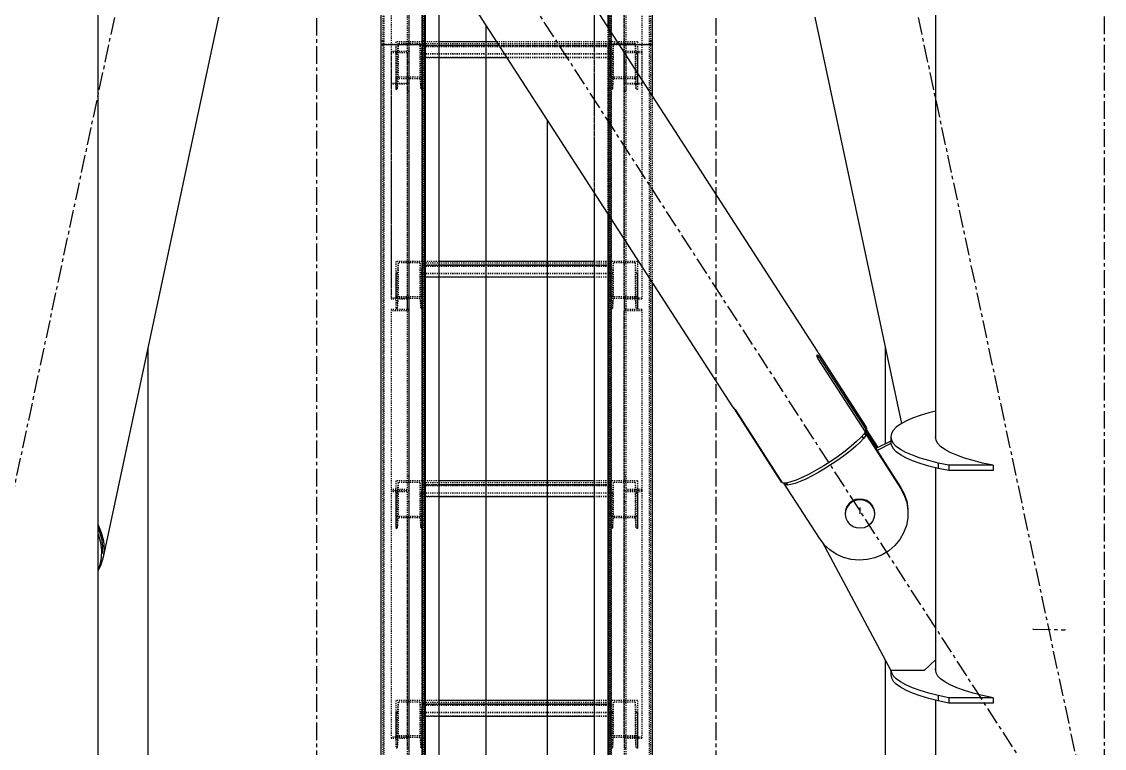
# Model space of a CAD drawing. Header units: millimetres. Extents: x 5143 to 30813, y 232 to 21408.
# Drawn here: x 11881.9 to 12370, y 2683.6 to 3011.1 of the extents above; entities that cross this region are included whole.
import ezdxf

# ---------------------------------------------------------------- set-up
doc = ezdxf.new("R2010")
doc.units = ezdxf.units.MM
doc.header["$LTSCALE"] = 0.25
for name, pattern in [('CENTER', [50.8, 31.75, -6.35, 6.35, -6.35]), ('XKITLINE00', [0]), ('XKITLINE02', [4, 2, -2]), ('XKITLINE03', [6, 3, -1, 1, -1])]:
    doc.linetypes.add(name, pattern=pattern)

msp = doc.modelspace()

# ---------------------------------------------------------------- linework, layer by layer
at = {"color": 3, "linetype": 'XKITLINE02'}
for p, q in [((12044.65, 4168.77), (12044.65, 3002.41)), ((12062.95, 4168.77), (12062.95, 3002.41)), ((12147.05, 4168.77), (12147.05, 3002.41)), ((12165.35, 4168.77), (12165.35, 3002.41)), ((12045.18, 4166.61), (12045.18, 3000.84)), ((12062.42, 4166.61), (12062.42, 3000.84)), ((12147.58, 4166.61), (12147.58, 3000.84)), ((12164.82, 4166.61), (12164.82, 3000.84)), ((12055.7, 3108.44), (12055.7, 2979.59)), ((12056.5, 3108.81), (12056.5, 2979.59)), ((12153.5, 3108.81), (12153.5, 2979.59)), ((12154.3, 3108.44), (12154.3, 2979.59)), ((12161.5, 3108.81), (12161.5, 2982.92)), ((12048.5, 3078.95), (12048.5, 2982.92)), ((12062.5, 3025.09), (12062.5, 1776.2)), ((12062.5, 3022.24), (12062.5, 1792.91)), ((12063.35, 3024.89), (12063.35, 1776.01)), ((12063.35, 3022.43), (12063.35, 1773.55)), ((12070, 3025.09), (12070, 1776.08)), ((12140, 3024.82), (12140, 1776.08)), ((12146.65, 3024.77), (12146.65, 1776.01)), ((12146.65, 3022.43), (12146.65, 1773.55)), ((12147.5, 3025.09), (12147.5, 1776.2)), ((12147.5, 3022.24), (12147.5, 1792.91)), ((12140, 3018.15), (12140, 2934.08)), ((12146.2, 3008.56), (12146.2, 3000.64)), ((12044.65, 3002.41), (12043.8, 3002.41)), ((12043.8, 3002.41), (12043.8, 3000.64)), ((12044.65, 3002.41), (12043.8, 3002.41)), ((12044.65, 3002.41), (12045.18, 3000.84)), ((12044.65, 3002.41), (12044.65, 1798.89)), ((12044.65, 3002.41), (12045.18, 3000.84)), ((12050.5, 3002.06), (12050.5, 2996.62)), ((12062.5, 3002.06), (12050.5, 3002.06)), ((12062.95, 3002.41), (12062.42, 3000.84)), ((12062.95, 3002.41), (12062.42, 3000.84)), ((12062.5, 3002.06), (12062.5, 2994.9)), ((12070, 3002.06), (12062.5, 3002.06)), ((12062.5, 3002.06), (12062.5, 2996.62)), ((12063.8, 3002.41), (12062.95, 3002.41)), ((12062.95, 3002.41), (12062.95, 1798.89)), ((12063.8, 3002.41), (12062.95, 3002.41)), ((12063.8, 3002.41), (12063.8, 3000.64)), ((12147.5, 3002.06), (12096.06, 3002.06)), ((12147.05, 3002.41), (12146.2, 3002.41)), ((12146.2, 3002.41), (12146.2, 2927.79)), ((12147.05, 3002.41), (12146.2, 3002.41)), ((12146.2, 3002.41), (12146.2, 3000.64)), ((12147.05, 3002.41), (12147.58, 3000.84)), ((12147.05, 3002.41), (12147.05, 1798.89)), ((12147.05, 3002.41), (12147.58, 3000.84)), ((12147.5, 3002.06), (12147.5, 2994.9)), ((12147.5, 3002.06), (12147.5, 2986.08)), ((12147.5, 3002.06), (12147.5, 2996.62)), ((12159.5, 3002.06), (12147.5, 3002.06)), ((12159.5, 3002.06), (12159.5, 2986.08)), ((12159.5, 3002.06), (12159.5, 2996.62)), ((12165.35, 3002.41), (12164.82, 3000.84)), ((12165.35, 3002.41), (12164.82, 3000.84)), ((12166.2, 3002.41), (12165.35, 3002.41)), ((12165.35, 3002.41), (12165.35, 1798.89)), ((12166.2, 3002.41), (12165.35, 3002.41)), ((12166.2, 3002.41), (12166.2, 3000.64)), ((12062.42, 3000.84), (12045.18, 3000.84)), ((12045.18, 3000.84), (12045.18, 1797.94)), ((12062.42, 3000.84), (12045.18, 3000.84)), ((12048.5, 2997.63), (12048.5, 2886.01)), ((12056.5, 2997.63), (12048.5, 2997.63)), ((12055.7, 2997.13), (12048.5, 2997.13)), ((12050.5, 3000.84), (12050.5, 2986.08)), ((12051.56, 3001.37), (12051.18, 2996.62)), ((12061.43, 3001.37), (12051.56, 3001.37)), ((12051.56, 3001.37), (12051.56, 2985.38)), ((12055.7, 2997.13), (12055.7, 2881.55)), ((12056.5, 2997.63), (12056.5, 2881.55)), ((12061.43, 3001.37), (12061.82, 2996.62)), ((12061.43, 3001.37), (12061.43, 2985.38)), ((12062.42, 3000.84), (12062.42, 1797.94)), ((12147.5, 3001.21), (12062.5, 3001.21)), ((12062.5, 3001.08), (12062.5, 2986.08)), ((12070, 3000.35), (12062.5, 3000.35)), ((12147.5, 2999.81), (12062.5, 2999.81)), ((12147.5, 3000.35), (12097.17, 3000.35)), ((12151.32, 3000.64), (12146.2, 3000.64)), ((12146.2, 3000.64), (12146.2, 2924.49)), ((12151.32, 3000.64), (12146.2, 3000.64)), ((12164.82, 3000.84), (12147.58, 3000.84)), ((12147.58, 3000.84), (12147.58, 1797.94)), ((12164.82, 3000.84), (12147.58, 3000.84)), ((12148.56, 3001.37), (12148.18, 2996.62)), ((12148.56, 3001.37), (12148.56, 2985.38)), ((12158.43, 3001.37), (12148.56, 3001.37)), ((12153.5, 2997.63), (12153.5, 2881.55)), ((12161.5, 2997.63), (12153.5, 2997.63)), ((12154.3, 2997.13), (12154.3, 2881.55)), ((12161.5, 2997.13), (12154.3, 2997.13)), ((12158.43, 3001.37), (12158.43, 2985.38)), ((12158.43, 3001.37), (12158.82, 2996.62)), ((12161.5, 2997.63), (12161.5, 2886.01)), ((12164.82, 3000.84), (12164.82, 1797.94)), ((12051.18, 2996.62), (12050.5, 2996.62)), ((12050.5, 2996.62), (12050.5, 2980.63)), ((12051.18, 2996.62), (12051.18, 2980.63)), ((12056.5, 2992.67), (12055.7, 2992.67)), ((12062.5, 2996.62), (12061.82, 2996.62)), ((12061.82, 2996.62), (12061.82, 2980.63)), ((12147.5, 2996.62), (12062.5, 2996.62)), ((12062.5, 2996.62), (12062.5, 2980.63)), ((12147.5, 2996.52), (12062.5, 2996.52)), ((12147.5, 2995), (12062.5, 2995)), ((12070, 2994.9), (12062.5, 2994.9)), ((12147.5, 2994.9), (12100.69, 2994.9)), ((12147.5, 2996.62), (12147.5, 2980.63)), ((12148.18, 2996.62), (12147.5, 2996.62)), ((12148.18, 2996.62), (12148.18, 2980.63)), ((12154.3, 2992.67), (12153.5, 2992.67)), ((12158.82, 2996.62), (12158.82, 2980.63)), ((12159.5, 2996.62), (12158.82, 2996.62)), ((12159.5, 2996.62), (12159.5, 2983.29)), ((12048.5, 2983.29), (12048.5, 2886.01)), ((12056.5, 2983.29), (12048.5, 2983.29)), ((12055.7, 2982.92), (12048.5, 2982.92)), ((12050.5, 2986.08), (12050.5, 2980.63)), ((12062.5, 2986.08), (12050.5, 2986.08)), ((12051.56, 2985.38), (12051.18, 2980.63)), ((12061.43, 2985.38), (12051.56, 2985.38)), ((12055.7, 2983.29), (12055.7, 2881.55)), ((12056.5, 2983.29), (12056.5, 2886.51)), ((12061.43, 2985.38), (12061.82, 2980.63)), ((12062.5, 2986.08), (12062.5, 2980.63)), ((12147.5, 2986.08), (12147.5, 2980.63)), ((12159.5, 2986.08), (12147.5, 2986.08)), ((12148.56, 2985.38), (12148.18, 2980.63)), ((12158.43, 2985.38), (12148.56, 2985.38)), ((12161.5, 2983.29), (12153.5, 2983.29)), ((12161.5, 2982.92), (12154.3, 2982.92)), ((12158.43, 2985.38), (12158.82, 2980.63)), ((12159.5, 2986.08), (12159.5, 2980.63)), ((12051.18, 2980.63), (12050.5, 2980.63)), ((12056.5, 2979.59), (12055.7, 2979.59)), ((12062.5, 2980.63), (12061.82, 2980.63)), ((12148.18, 2980.63), (12147.5, 2980.63)), ((12154.3, 2979.59), (12153.5, 2979.59)), ((12159.5, 2980.63), (12158.82, 2980.63)), ((12166.2, 2977.62), (12166.2, 1797.82)), ((12166.2, 2977.62), (12166.2, 2893.55)), ((12050.5, 2903.08), (12050.5, 2897.64)), ((12062.5, 2903.08), (12050.5, 2903.08)), ((12050.5, 2903.08), (12050.5, 2886.51)), ((12051.56, 2902.39), (12051.18, 2897.64)), ((12061.43, 2902.39), (12051.56, 2902.39)), ((12051.56, 2902.39), (12051.56, 2886.41)), ((12061.43, 2902.39), (12061.82, 2897.64)), ((12061.43, 2902.39), (12061.43, 2886.41)), ((12062.5, 2903.08), (12062.5, 2895.93)), ((12070, 2903.08), (12062.5, 2903.08)), ((12062.5, 2903.08), (12062.5, 2897.64)), ((12062.5, 2903.08), (12062.5, 2887.1)), ((12147.5, 2902.24), (12062.5, 2902.24)), ((12070, 2901.37), (12062.5, 2901.37)), ((12147.5, 2900.83), (12062.5, 2900.83)), ((12147.5, 2903.08), (12140, 2903.08)), ((12147.5, 2901.37), (12140, 2901.37)), ((12147.5, 2903.08), (12147.5, 2895.93)), ((12147.5, 2903.08), (12147.5, 2887.1)), ((12147.5, 2903.08), (12147.5, 2897.64)), ((12159.5, 2903.08), (12147.5, 2903.08)), ((12148.56, 2902.39), (12148.18, 2897.64)), ((12148.56, 2902.39), (12148.56, 2886.41)), ((12158.43, 2902.39), (12148.56, 2902.39)), ((12158.43, 2902.39), (12158.43, 2886.41)), ((12158.43, 2902.39), (12158.82, 2897.64)), ((12159.5, 2903.08), (12159.5, 2887.1)), ((12159.5, 2903.08), (12159.5, 2897.64)), ((12051.18, 2897.64), (12050.5, 2897.64)), ((12050.5, 2897.64), (12050.5, 2881.66)), ((12051.18, 2897.64), (12051.18, 2881.66)), ((12062.5, 2897.64), (12061.82, 2897.64)), ((12061.82, 2897.64), (12061.82, 2881.66)), ((12147.5, 2897.64), (12062.5, 2897.64)), ((12062.5, 2897.64), (12062.5, 2881.66)), ((12147.5, 2897.54), (12062.5, 2897.54)), ((12147.5, 2896.02), (12062.5, 2896.02)), ((12070, 2895.93), (12062.5, 2895.93)), ((12147.5, 2895.93), (12140, 2895.93)), ((12147.5, 2897.64), (12147.5, 2881.66)), ((12148.18, 2897.64), (12147.5, 2897.64)), ((12148.18, 2897.64), (12148.18, 2881.66)), ((12158.82, 2897.64), (12158.82, 2881.66)), ((12159.5, 2897.64), (12158.82, 2897.64)), ((12159.5, 2897.64), (12159.5, 2881.66)), ((12056.5, 2886.51), (12048.5, 2886.51)), ((12055.7, 2886.01), (12048.5, 2886.01)), ((12062.5, 2887.1), (12050.5, 2887.1)), ((12051.56, 2886.41), (12051.18, 2881.66)), ((12061.43, 2886.41), (12051.56, 2886.41)), ((12056.5, 2887.3), (12055.7, 2887.3)), ((12055.7, 2887.3), (12055.7, 2881.41)), ((12055.7, 2886.51), (12055.7, 2800.33)), ((12056.5, 2887.3), (12056.5, 2880.76)), ((12056.5, 2886.51), (12056.5, 2799.67)), ((12061.43, 2886.41), (12061.82, 2881.66)), ((12062.5, 2887.1), (12062.5, 2881.66)), ((12147.5, 2887.1), (12147.5, 2881.66)), ((12159.5, 2887.1), (12147.5, 2887.1)), ((12148.56, 2886.41), (12148.18, 2881.66)), ((12158.43, 2886.41), (12148.56, 2886.41)), ((12153.5, 2887.3), (12153.5, 2799.67)), ((12154.3, 2887.3), (12153.5, 2887.3)), ((12161.5, 2886.51), (12153.5, 2886.51)), ((12154.3, 2887.3), (12154.3, 2800.33)), ((12161.5, 2886.01), (12154.3, 2886.01)), ((12158.43, 2886.41), (12158.82, 2881.66)), ((12159.5, 2887.1), (12159.5, 2881.66)), ((12055.7, 2881.41), (12048.5, 2881.41)), ((12048.5, 2881.41), (12048.5, 2880.76)), ((12048.5, 2881.41), (12048.5, 2799.67)), ((12056.5, 2880.76), (12048.5, 2880.76)), ((12051.18, 2881.66), (12050.5, 2881.66)), ((12056.5, 2881.55), (12055.7, 2881.55)), ((12062.5, 2881.66), (12061.82, 2881.66)), ((12148.18, 2881.66), (12147.5, 2881.66)), ((12154.3, 2881.55), (12153.5, 2881.55)), ((12161.5, 2880.76), (12153.5, 2880.76)), ((12161.5, 2881.41), (12154.3, 2881.41)), ((12159.5, 2881.66), (12158.82, 2881.66)), ((12161.5, 2881.41), (12161.5, 2799.67)), ((12050.5, 2804.11), (12050.5, 2798.66)), ((12062.5, 2804.11), (12050.5, 2804.11)), ((12050.5, 2804.11), (12050.5, 2788.12)), ((12051.56, 2803.41), (12051.18, 2798.66)), ((12061.43, 2803.41), (12051.56, 2803.41)), ((12051.56, 2803.41), (12051.56, 2787.43)), ((12056.5, 2806.22), (12055.7, 2806.22)), ((12061.43, 2803.41), (12061.82, 2798.66)), ((12061.43, 2803.41), (12061.43, 2787.43)), ((12062.5, 2804.11), (12062.5, 2798.66)), ((12062.5, 2804.11), (12062.5, 2788.12)), ((12062.5, 2804.11), (12062.5, 2796.95)), ((12070, 2804.11), (12062.5, 2804.11)), ((12147.5, 2803.26), (12062.5, 2803.26)), ((12070, 2802.39), (12062.5, 2802.39)), ((12147.5, 2801.85), (12062.5, 2801.85)), ((12147.5, 2804.11), (12140, 2804.11)), ((12147.5, 2802.39), (12140, 2802.39)), ((12147.5, 2804.11), (12147.5, 2788.12)), ((12147.5, 2804.11), (12147.5, 2798.66)), ((12159.5, 2804.11), (12147.5, 2804.11)), ((12147.5, 2804.11), (12147.5, 2796.95)), ((12148.56, 2803.41), (12148.18, 2798.66)), ((12148.56, 2803.41), (12148.56, 2787.43)), ((12158.43, 2803.41), (12148.56, 2803.41)), ((12153.5, 2806.22), (12153.5, 2799.67)), ((12154.3, 2806.22), (12153.5, 2806.22)), ((12154.3, 2806.22), (12154.3, 2800.33)), ((12158.43, 2803.41), (12158.43, 2787.43)), ((12158.43, 2803.41), (12158.82, 2798.66)), ((12159.5, 2804.11), (12159.5, 2788.12)), ((12159.5, 2804.11), (12159.5, 2798.66)), ((12055.7, 2800.33), (12048.5, 2800.33)), ((12056.5, 2799.67), (12048.5, 2799.67)), ((12048.5, 2799.67), (12048.5, 2688.06)), ((12056.5, 2799.67), (12048.5, 2799.67)), ((12055.7, 2799.18), (12048.5, 2799.18)), ((12051.18, 2798.66), (12050.5, 2798.66)), ((12050.5, 2798.66), (12050.5, 2782.68)), ((12051.18, 2798.66), (12051.18, 2782.68)), ((12055.7, 2799.18), (12055.7, 2683.6)), ((12056.5, 2799.67), (12056.5, 2683.6)), ((12062.5, 2798.66), (12061.82, 2798.66)), ((12061.82, 2798.66), (12061.82, 2782.68)), ((12062.5, 2798.66), (12062.5, 2782.68)), ((12147.5, 2798.66), (12062.5, 2798.66)), ((12147.5, 2798.57), (12062.5, 2798.57)), ((12147.5, 2797.05), (12062.5, 2797.05)), ((12070, 2796.95), (12062.5, 2796.95)), ((12147.5, 2796.95), (12140, 2796.95)), ((12147.5, 2798.66), (12147.5, 2782.68)), ((12148.18, 2798.66), (12147.5, 2798.66)), ((12148.18, 2798.66), (12148.18, 2782.68)), ((12161.5, 2799.67), (12153.5, 2799.67)), ((12153.5, 2799.67), (12153.5, 2683.6)), ((12161.5, 2799.67), (12153.5, 2799.67)), ((12161.5, 2800.33), (12154.3, 2800.33)), ((12154.3, 2799.18), (12154.3, 2683.6)), ((12161.5, 2799.18), (12154.3, 2799.18)), ((12158.82, 2798.66), (12158.82, 2782.68)), ((12159.5, 2798.66), (12158.82, 2798.66)), ((12159.5, 2798.66), (12159.5, 2782.68)), ((12161.5, 2800.33), (12161.5, 2799.67)), ((12161.5, 2799.67), (12161.5, 2688.06)), ((12056.5, 2794.71), (12055.7, 2794.71)), ((12154.3, 2794.71), (12153.5, 2794.71)), ((12050.5, 2788.12), (12050.5, 2782.68)), ((12062.5, 2788.12), (12050.5, 2788.12)), ((12051.56, 2787.43), (12051.18, 2782.68)), ((12061.43, 2787.43), (12051.56, 2787.43)), ((12055.7, 2787.43), (12055.7, 2683.6)), ((12056.5, 2788.12), (12056.5, 2688.56)), ((12061.43, 2787.43), (12061.82, 2782.68)), ((12062.5, 2788.12), (12062.5, 2782.68)), ((12147.5, 2788.12), (12147.5, 2782.68)), ((12159.5, 2788.12), (12147.5, 2788.12)), ((12148.56, 2787.43), (12148.18, 2782.68)), ((12158.43, 2787.43), (12148.56, 2787.43)), ((12158.43, 2787.43), (12158.82, 2782.68)), ((12159.5, 2788.12), (12159.5, 2782.68)), ((12051.18, 2782.68), (12050.5, 2782.68)), ((12062.5, 2782.68), (12061.82, 2782.68)), ((12148.18, 2782.68), (12147.5, 2782.68)), ((12159.5, 2782.68), (12158.82, 2782.68)), ((12050.5, 2705.13), (12050.5, 2699.69)), ((12062.5, 2705.13), (12050.5, 2705.13)), ((12050.5, 2705.13), (12050.5, 2688.56)), ((12051.56, 2704.44), (12051.18, 2699.69)), ((12061.43, 2704.44), (12051.56, 2704.44)), ((12051.56, 2704.44), (12051.56, 2688.45)), ((12061.43, 2704.44), (12061.82, 2699.69)), ((12061.43, 2704.44), (12061.43, 2688.45)), ((12062.5, 2705.13), (12062.5, 2699.69)), ((12062.5, 2705.13), (12062.5, 2689.15)), ((12062.5, 2705.13), (12062.5, 2697.97)), ((12070, 2705.13), (12062.5, 2705.13)), ((12147.5, 2704.29), (12062.5, 2704.29)), ((12147.5, 2705.13), (12140, 2705.13)), ((12147.5, 2705.13), (12147.5, 2689.15)), ((12147.5, 2705.13), (12147.5, 2699.69)), ((12159.5, 2705.13), (12147.5, 2705.13)), ((12147.5, 2705.13), (12147.5, 2697.97)), ((12148.56, 2704.44), (12148.18, 2699.69)), ((12148.56, 2704.44), (12148.56, 2688.45)), ((12158.43, 2704.44), (12148.56, 2704.44)), ((12158.43, 2704.44), (12158.43, 2688.45)), ((12158.43, 2704.44), (12158.82, 2699.69)), ((12159.5, 2705.13), (12159.5, 2689.15)), ((12159.5, 2705.13), (12159.5, 2699.69)), ((12051.18, 2699.69), (12050.5, 2699.69)), ((12050.5, 2699.69), (12050.5, 2683.7)), ((12051.18, 2699.69), (12051.18, 2683.7)), ((12062.5, 2699.69), (12061.82, 2699.69)), ((12061.82, 2699.69), (12061.82, 2683.7)), ((12070, 2703.42), (12062.5, 2703.42)), ((12147.5, 2702.88), (12062.5, 2702.88)), ((12062.5, 2699.69), (12062.5, 2683.7)), ((12147.5, 2699.69), (12062.5, 2699.69)), ((12147.5, 2699.59), (12062.5, 2699.59)), ((12147.5, 2703.42), (12140, 2703.42)), ((12147.5, 2699.69), (12147.5, 2683.7)), ((12148.18, 2699.69), (12147.5, 2699.69)), ((12148.18, 2699.69), (12148.18, 2683.7)), ((12158.82, 2699.69), (12158.82, 2683.7)), ((12159.5, 2699.69), (12158.82, 2699.69)), ((12159.5, 2699.69), (12159.5, 2683.7)), ((12147.5, 2698.07), (12062.5, 2698.07)), ((12070, 2697.97), (12062.5, 2697.97)), ((12147.5, 2697.97), (12140, 2697.97)), ((12056.5, 2688.56), (12048.5, 2688.56)), ((12055.7, 2688.06), (12048.5, 2688.06)), ((12062.5, 2689.15), (12050.5, 2689.15)), ((12051.56, 2688.45), (12051.18, 2683.7)), ((12061.43, 2688.45), (12051.56, 2688.45)), ((12056.5, 2689.35), (12055.7, 2689.35)), ((12055.7, 2689.35), (12055.7, 2683.46)), ((12055.7, 2689.35), (12055.7, 2602.37)), ((12056.5, 2689.35), (12056.5, 2682.8)), ((12056.5, 2689.35), (12056.5, 2601.72)), ((12061.43, 2688.45), (12061.82, 2683.7)), ((12062.5, 2689.15), (12062.5, 2683.7)), ((12147.5, 2689.15), (12147.5, 2683.7)), ((12159.5, 2689.15), (12147.5, 2689.15)), ((12148.56, 2688.45), (12148.18, 2683.7)), ((12158.43, 2688.45), (12148.56, 2688.45)), ((12153.5, 2689.35), (12153.5, 2601.72)), ((12154.3, 2689.35), (12153.5, 2689.35)), ((12161.5, 2688.56), (12153.5, 2688.56)), ((12154.3, 2689.35), (12154.3, 2602.37)), ((12161.5, 2688.06), (12154.3, 2688.06)), ((12158.43, 2688.45), (12158.82, 2683.7)), ((12159.5, 2689.15), (12159.5, 2683.7)), ((12051.18, 2683.7), (12050.5, 2683.7)), ((12056.5, 2683.6), (12055.7, 2683.6)), ((12062.5, 2683.7), (12061.82, 2683.7)), ((12148.18, 2683.7), (12147.5, 2683.7)), ((12154.3, 2683.6), (12153.5, 2683.6)), ((12159.5, 2683.7), (12158.82, 2683.7))]:
    msp.add_line(p, q, dxfattribs=at)
at = {"color": 8, "linetype": 'CENTER'}
for p, q in [((12370, 2357.78), (12370, 3985.69)), ((11840, 2620.27), (12015, 3440.27)), ((12370, 2620.27), (11840, 3440.27)), ((12370, 2620.27), (12195, 3440.27)), ((12015, 1442.74), (12015, 3096.7)), ((12195, 1442.74), (12195, 3096.7)), ((12259.8, 2792), (12259.8, 2789.55)), ((12337.79, 2737.32), (12352.31, 2737.04))]:
    msp.add_line(p, q, dxfattribs=at)
at = {"color": 7, "linetype": 'XKITLINE00'}
for p, q in [((12146.2, 3417.45), (12146.2, 3008.56)), ((12166.2, 3417.45), (12166.2, 3000.64)), ((12043.8, 3082.92), (12043.8, 3000.64)), ((12063.8, 3051.98), (12063.8, 3000.64)), ((12070, 3020.38), (12070, 2643.09)), ((12096.06, 3002.06), (12070, 3002.06)), ((12063.8, 3000.64), (12043.8, 3000.64)), ((12043.8, 3000.64), (12043.8, 2643.09)), ((12063.8, 3000.64), (12043.8, 3000.64)), ((12063.8, 3000.64), (12063.8, 2643.09)), ((12097.17, 3000.35), (12070, 3000.35)), ((12166.2, 3000.64), (12151.32, 3000.64)), ((12166.2, 3000.64), (12151.32, 3000.64)), ((12166.2, 3000.64), (12166.2, 2977.62)), ((12100.69, 2994.9), (12070, 2994.9)), ((12140, 2934.08), (12140, 2643.09)), ((12146.2, 2924.49), (12146.2, 2643.09)), ((12140, 2903.08), (12070, 2903.08)), ((12140, 2901.37), (12070, 2901.37)), ((12140, 2895.93), (12070, 2895.93)), ((12166.2, 2893.55), (12166.2, 2643.09)), ((12140, 2804.11), (12070, 2804.11)), ((12140, 2802.39), (12070, 2802.39)), ((12140, 2796.95), (12070, 2796.95)), ((12140, 2705.13), (12070, 2705.13)), ((12140, 2703.42), (12070, 2703.42)), ((12140, 2697.97), (12070, 2697.97))]:
    msp.add_line(p, q, dxfattribs=at)
at = {"color": 8, "linetype": 'XKITLINE00'}
for p, q in [((12293.8, 3392.71), (12293.8, 2823.49)), ((11916.2, 3225.04), (11916.2, 2655.53)), ((12007.57, 3223.04), (12240.5, 2862.66)), ((11969.49, 3197.89), (12202.42, 2837.5)), ((11970.59, 3013.24), (11918.63, 2769.79)), ((12239.4, 3013.24), (12278.52, 2829.95)), ((12091.2, 3009.59), (12091.2, 2643.09)), ((12118.8, 2966.89), (12118.8, 2643.09)), ((11938.8, 2864.28), (11938.8, 2653.52)), ((12240.42, 2860.82), (12240.36, 2860.65)), ((12240.36, 2860.65), (12240.36, 2860.43)), ((12240.36, 2860.43), (12240.41, 2860.15)), ((12240.5, 2860.89), (12240.42, 2860.82)), ((12241.09, 2860.37), (12240.46, 2859.99)), ((12240.5, 2862.66), (12240.51, 2862.64)), ((12240.51, 2862.64), (12240.61, 2862.47)), ((12240.61, 2860.88), (12240.51, 2860.9)), ((12240.61, 2862.47), (12240.74, 2862.25)), ((12240.74, 2860.78), (12240.61, 2860.88)), ((12240.74, 2862.25), (12240.91, 2861.98)), ((12240.74, 2860.78), (12240.91, 2860.6)), ((12240.91, 2861.98), (12241.09, 2861.69)), ((12240.91, 2860.6), (12241.09, 2860.37)), ((12241.09, 2861.69), (12241.28, 2861.39)), ((12241.09, 2860.37), (12241.28, 2860.09)), ((12241.28, 2861.39), (12262.6, 2828.4)), ((12271.2, 2864.28), (12271.2, 2820.82)), ((12240.41, 2860.15), (12240.51, 2859.84)), ((12240.51, 2859.84), (12240.65, 2859.52)), ((12241.28, 2860.09), (12240.59, 2859.67)), ((12240.65, 2859.52), (12240.83, 2859.22)), ((12240.83, 2859.22), (12262.15, 2826.23)), ((12241.28, 2860.09), (12262.6, 2827.1)), ((12202.47, 2837.51), (12202.42, 2837.5)), ((12202.43, 2837.5), (12202.47, 2837.46)), ((12202.57, 2837.44), (12202.47, 2837.51)), ((12202.47, 2837.46), (12202.56, 2837.33)), ((12202.56, 2837.33), (12202.7, 2837.14)), ((12202.72, 2837.31), (12202.57, 2837.44)), ((12202.7, 2837.14), (12202.86, 2836.89)), ((12202.72, 2837.31), (12202.89, 2837.11)), ((12203, 2836.98), (12202.86, 2836.89)), ((12202.86, 2836.89), (12203.04, 2836.61)), ((12202.89, 2837.11), (12203.09, 2836.86)), ((12203.2, 2836.71), (12203.04, 2836.61)), ((12203.04, 2836.61), (12224.37, 2803.62)), ((12203.09, 2836.86), (12203.3, 2836.58)), ((12203.3, 2836.58), (12203.49, 2836.28)), ((12203.49, 2836.28), (12224.81, 2803.29)), ((12280.54, 2831.06), (12278.1, 2829.71)), ((12283.48, 2832.35), (12280.54, 2831.06)), ((12286.91, 2833.59), (12283.48, 2832.35)), ((12290.8, 2834.75), (12286.91, 2833.59)), ((12293.8, 2835.51), (12290.8, 2834.75)), ((12262.15, 2826.23), (12261.65, 2825.42)), ((12262.6, 2827.1), (12261.87, 2826.66)), ((12262.06, 2826.77), (12261.87, 2826.66)), ((12262.06, 2826.77), (12262.86, 2825.54)), ((12262.12, 2826.18), (12278.16, 2801.38)), ((12262.33, 2826.94), (12262.98, 2825.93)), ((12262.6, 2828.4), (12262.82, 2827.88)), ((12262.82, 2827.88), (12262.6, 2827.1)), ((12262.61, 2827.15), (12262.98, 2826.58)), ((12262.63, 2827.19), (12262.86, 2826.83)), ((12262.65, 2827.27), (12267.9, 2819.15)), ((12262.86, 2826.83), (12262.98, 2826.58)), ((12262.98, 2826.58), (12263.02, 2826.28)), ((12263.02, 2826.28), (12262.98, 2825.93)), ((12274.8, 2826.91), (12273.97, 2825.46)), ((12276.18, 2828.32), (12274.8, 2826.91)), ((12278.1, 2829.71), (12276.18, 2828.32)), ((12258.29, 2821.83), (12255.91, 2819.74)), ((12259.91, 2821.65), (12258.01, 2819.84)), ((12260.23, 2823.74), (12258.29, 2821.83)), ((12261.39, 2823.27), (12259.91, 2821.65)), ((12261.65, 2825.42), (12260.23, 2823.74)), ((12260.71, 2824.32), (12261.39, 2823.27)), ((12262.41, 2824.66), (12261.39, 2823.27)), ((12261.78, 2825.64), (12262.41, 2824.66)), ((12261.95, 2825.9), (12278.16, 2800.82)), ((12262.86, 2825.54), (12262.64, 2825.4)), ((12262.98, 2825.93), (12262.86, 2825.54)), ((12263.01, 2826.15), (12267.62, 2819.01)), ((12273.7, 2822.08), (12266.97, 2818.68)), ((12273.97, 2825.46), (12273.7, 2824.01)), ((12273.7, 2824.01), (12273.97, 2822.56)), ((12273.7, 2824.01), (12273.7, 2821.58)), ((12273.7, 2821.58), (12273.8, 2821.05)), ((12273.97, 2822.56), (12274.8, 2821.12)), ((12293.8, 2824.54), (12293.7, 2824.01)), ((12293.7, 2824.01), (12293.97, 2822.56)), ((12293.97, 2822.56), (12294.8, 2821.12)), ((12253.15, 2817.53), (12250.1, 2815.28)), ((12255.91, 2819.74), (12253.15, 2817.53)), ((12255.74, 2817.9), (12253.16, 2815.87)), ((12258.01, 2819.84), (12255.74, 2817.9)), ((12273.8, 2821.02), (12267.51, 2817.84)), ((12273.8, 2821.05), (12273.8, 2821.02)), ((12273.8, 2821.02), (12273.97, 2820.13)), ((12273.8, 2821.02), (12273.8, 2821.02)), ((12273.97, 2820.13), (12274.8, 2818.68)), ((12274.8, 2821.12), (12276.18, 2819.7)), ((12274.8, 2818.68), (12276.18, 2817.26)), ((12278.1, 2818.31), (12276.18, 2819.7)), ((12278.1, 2815.88), (12276.18, 2817.26)), ((12280.54, 2816.97), (12278.1, 2818.31)), ((12283.48, 2815.67), (12280.54, 2816.97)), ((12294.8, 2821.12), (12296.18, 2819.7)), ((12298.1, 2818.31), (12296.18, 2819.7)), ((12300.54, 2816.97), (12298.1, 2818.31)), ((12303.48, 2815.67), (12300.54, 2816.97)), ((12246.84, 2813.05), (12243.48, 2810.91)), ((12247.35, 2811.78), (12244.28, 2809.83)), ((12250.1, 2815.28), (12246.84, 2813.05)), ((12250.33, 2813.81), (12247.35, 2811.78)), ((12253.16, 2815.87), (12250.33, 2813.81)), ((12280.54, 2814.53), (12278.1, 2815.88)), ((12283.48, 2813.23), (12280.54, 2814.53)), ((12286.91, 2814.44), (12283.48, 2815.67)), ((12286.91, 2812), (12283.48, 2813.23)), ((12290.8, 2813.27), (12286.91, 2814.44)), ((12290.8, 2810.84), (12286.91, 2812)), ((12295.12, 2812.19), (12290.8, 2813.27)), ((12299.84, 2811.19), (12295.12, 2812.19)), ((12295.12, 2812.19), (12295.12, 2809.75)), ((12306.91, 2814.44), (12303.48, 2815.67)), ((12310.8, 2813.27), (12306.91, 2814.44)), ((12315.12, 2812.19), (12310.8, 2813.27)), ((12319.84, 2811.19), (12315.12, 2812.19)), ((12236.87, 2807.16), (12233.82, 2805.66)), ((12240.13, 2808.93), (12236.87, 2807.16)), ((12241.22, 2808.01), (12238.23, 2806.38)), ((12243.48, 2810.91), (12240.13, 2808.93)), ((12244.28, 2809.83), (12241.22, 2808.01)), ((12295.12, 2809.75), (12290.8, 2810.84)), ((12293.8, 2810.08), (12293.8, 2723.54)), ((12299.84, 2808.75), (12295.12, 2809.75)), ((12319.84, 2811.19), (12299.84, 2811.19)), ((12299.84, 2811.19), (12299.84, 2808.75)), ((12319.84, 2808.75), (12299.84, 2808.75)), ((12319.84, 2811.19), (12319.84, 2808.75)), ((12224.54, 2803.73), (12224.37, 2803.62)), ((12225.32, 2803.11), (12224.81, 2803.29)), ((12226.74, 2803.18), (12225.32, 2803.11)), ((12225.38, 2803.11), (12241.44, 2778.27)), ((12225.68, 2803.13), (12226.15, 2802.39)), ((12227.17, 2802.25), (12226.15, 2802.39)), ((12226.58, 2803.17), (12227.17, 2802.25)), ((12228.67, 2803.64), (12226.74, 2803.18)), ((12228.65, 2802.45), (12227.17, 2802.25)), ((12230.56, 2802.98), (12228.65, 2802.45)), ((12231.06, 2804.47), (12228.67, 2803.64)), ((12232.83, 2803.83), (12230.56, 2802.98)), ((12233.82, 2805.66), (12231.06, 2804.47)), ((12235.41, 2804.97), (12232.83, 2803.83)), ((12238.23, 2806.38), (12235.41, 2804.97)), ((12278.16, 2801.38), (12278.16, 2800.82)), ((12278.16, 2801.38), (12279.81, 2798.28)), ((12278.16, 2800.82), (12279.81, 2797.72)), ((12279.81, 2798.28), (12279.81, 2797.72)), ((12279.81, 2798.28), (12280.92, 2794.96)), ((12279.81, 2797.72), (12280.92, 2794.4)), ((12253.96, 2792.55), (12253.36, 2790.97)), ((12253.96, 2792.37), (12253.36, 2790.79)), ((12253.96, 2792.37), (12253.36, 2790.79)), ((12253.96, 2792.19), (12253.36, 2790.61)), ((12254.95, 2793.92), (12253.96, 2792.55)), ((12254.95, 2793.74), (12253.96, 2792.37)), ((12254.95, 2793.74), (12253.96, 2792.37)), ((12254.95, 2793.56), (12253.96, 2792.19)), ((12256.28, 2794.99), (12254.95, 2793.92)), ((12256.28, 2794.81), (12254.95, 2793.74)), ((12256.28, 2794.81), (12254.95, 2793.74)), ((12256.28, 2794.63), (12254.95, 2793.56)), ((12257.84, 2795.69), (12256.28, 2794.99)), ((12257.84, 2795.51), (12256.28, 2794.81)), ((12257.84, 2795.51), (12256.28, 2794.81)), ((12257.84, 2795.33), (12256.28, 2794.63)), ((12256.28, 2794.99), (12256.28, 2794.81)), ((12256.28, 2794.81), (12256.28, 2794.63)), ((12259.54, 2795.97), (12257.84, 2795.69)), ((12259.54, 2795.8), (12257.84, 2795.51)), ((12259.54, 2795.8), (12257.84, 2795.51)), ((12259.54, 2795.62), (12257.84, 2795.33)), ((12261.26, 2795.82), (12259.54, 2795.97)), ((12261.26, 2795.64), (12259.54, 2795.8)), ((12261.26, 2795.64), (12259.54, 2795.8)), ((12261.26, 2795.46), (12259.54, 2795.62)), ((12262.87, 2795.24), (12261.26, 2795.82)), ((12262.87, 2795.06), (12261.26, 2795.64)), ((12262.87, 2795.06), (12261.26, 2795.64)), ((12262.87, 2794.88), (12261.26, 2795.46)), ((12264.28, 2794.27), (12262.87, 2795.24)), ((12264.28, 2794.09), (12262.87, 2795.06)), ((12264.28, 2794.09), (12262.87, 2795.06)), ((12264.28, 2793.91), (12262.87, 2794.88)), ((12264.28, 2794.27), (12265.38, 2792.98)), ((12264.28, 2794.09), (12265.38, 2792.8)), ((12264.28, 2794.09), (12265.38, 2792.8)), ((12264.28, 2793.91), (12265.38, 2792.62)), ((12265.38, 2792.98), (12265.38, 2792.8)), ((12265.38, 2792.98), (12266.1, 2791.45)), ((12265.38, 2792.8), (12266.1, 2791.27)), ((12265.38, 2792.8), (12265.38, 2792.62)), ((12265.38, 2792.8), (12266.1, 2791.27)), ((12265.38, 2792.62), (12266.1, 2791.09)), ((12280.92, 2794.96), (12281.45, 2791.5)), ((12280.92, 2794.4), (12281.45, 2790.94)), ((12253.36, 2790.97), (12253.2, 2789.3)), ((12253.36, 2790.79), (12253.2, 2789.12)), ((12253.36, 2790.79), (12253.2, 2789.12)), ((12253.36, 2790.61), (12253.2, 2788.94)), ((12253.2, 2788.94), (12253.49, 2787.28)), ((12253.49, 2787.28), (12254.21, 2785.76)), ((12266.23, 2787.76), (12265.63, 2786.19)), ((12266.1, 2791.45), (12266.39, 2789.79)), ((12266.1, 2791.27), (12266.39, 2789.62)), ((12266.1, 2791.27), (12266.39, 2789.62)), ((12266.1, 2791.09), (12266.39, 2789.44)), ((12266.39, 2789.44), (12266.23, 2787.76)), ((12266.39, 2789.79), (12266.39, 2789.62)), ((12266.39, 2789.62), (12266.39, 2789.44)), ((12281.39, 2787.45), (12280.74, 2784.02)), ((12281.45, 2790.94), (12281.39, 2787.45)), ((12281.45, 2791.5), (12281.45, 2790.94)), ((11916.2, 2784.66), (11916.22, 2784.61)), ((11916.2, 2783.08), (11916.87, 2781.58)), ((11916.22, 2784.61), (11917.8, 2780.9)), ((12254.21, 2785.76), (12255.31, 2784.47)), ((12256.72, 2783.5), (12255.31, 2784.47)), ((12258.33, 2782.91), (12256.72, 2783.5)), ((12260.05, 2782.76), (12258.33, 2782.91)), ((12261.75, 2783.04), (12260.05, 2782.76)), ((12263.31, 2783.75), (12261.75, 2783.04)), ((12264.64, 2784.82), (12263.31, 2783.75)), ((12265.63, 2786.19), (12264.64, 2784.82)), ((12280.74, 2784.02), (12279.52, 2780.73)), ((11916.2, 2780.38), (11916.48, 2779.74)), ((11916.48, 2779.74), (11917.47, 2776.32)), ((11916.87, 2781.58), (11917.86, 2778.16)), ((11917.8, 2780.9), (11918.73, 2777.15)), ((11917.86, 2778.16), (11918.3, 2774.75)), ((12241.44, 2778.27), (12243.59, 2775.48)), ((12277.76, 2777.69), (12275.52, 2774.96)), ((12279.52, 2780.73), (12277.76, 2777.69)), ((11917.47, 2776.32), (11917.91, 2772.91)), ((11917.91, 2772.91), (11917.79, 2769.56)), ((11918.3, 2774.75), (11918.18, 2771.39)), ((11919.01, 2773.43), (11918.63, 2769.79)), ((11918.73, 2777.15), (11919.01, 2773.43)), ((12242.72, 2776.6), (12273.8, 2718.67)), ((12246.19, 2773.07), (12243.59, 2775.48)), ((12249.15, 2771.11), (12246.19, 2773.07)), ((12272.84, 2772.64), (12269.81, 2770.78)), ((12275.52, 2774.96), (12272.84, 2772.64)), ((11917.79, 2769.56), (11917.11, 2766.3)), ((11918.63, 2769.79), (11917.6, 2766.29)), ((12252.41, 2769.65), (12249.15, 2771.11)), ((12255.87, 2768.74), (12252.41, 2769.65)), ((12259.44, 2768.4), (12255.87, 2768.74)), ((12263.01, 2768.63), (12259.44, 2768.4)), ((12266.5, 2769.43), (12263.01, 2768.63)), ((12269.81, 2770.78), (12266.5, 2769.43)), ((11917.11, 2766.3), (11916.2, 2763.97)), ((11917.6, 2766.29), (11916.2, 2763.5)), ((12271.2, 2723.51), (12271.2, 2653.52)), ((12273.7, 2718.85), (12273.7, 2716.79)), ((12293.8, 2723.54), (12288.8, 2718.67)), ((12293.8, 2719.75), (12293.7, 2719.22)), ((12293.7, 2719.22), (12293.97, 2717.77)), ((12293.8, 2723.54), (12293.8, 2718.7)), ((12273.7, 2716.79), (12273.97, 2715.33)), ((12288.8, 2718.67), (12273.8, 2718.67)), ((12273.8, 2718.67), (12273.97, 2717.77)), ((12273.97, 2717.77), (12274.8, 2716.33)), ((12273.97, 2715.33), (12274.8, 2713.89)), ((12274.8, 2716.33), (12276.18, 2714.91)), ((12278.1, 2713.52), (12276.18, 2714.91)), ((12293.97, 2717.77), (12294.8, 2716.33)), ((12294.8, 2716.33), (12296.18, 2714.91)), ((12298.1, 2713.52), (12296.18, 2714.91)), ((12274.8, 2713.89), (12276.18, 2712.47)), ((12278.1, 2711.09), (12276.18, 2712.47)), ((12280.54, 2712.18), (12278.1, 2713.52)), ((12280.54, 2709.74), (12278.1, 2711.09)), ((12283.48, 2710.88), (12280.54, 2712.18)), ((12283.48, 2708.44), (12280.54, 2709.74)), ((12286.91, 2709.65), (12283.48, 2710.88)), ((12290.8, 2708.48), (12286.91, 2709.65)), ((12300.54, 2712.18), (12298.1, 2713.52)), ((12303.48, 2710.88), (12300.54, 2712.18)), ((12306.91, 2709.65), (12303.48, 2710.88)), ((12310.8, 2708.48), (12306.91, 2709.65)), ((12286.91, 2707.21), (12283.48, 2708.44)), ((12290.8, 2706.04), (12286.91, 2707.21)), ((12295.12, 2707.4), (12290.8, 2708.48)), ((12295.12, 2704.96), (12290.8, 2706.04)), ((12293.8, 2705.29), (12293.8, 2655.54)), ((12299.84, 2706.39), (12295.12, 2707.4)), ((12295.12, 2707.4), (12295.12, 2704.96)), ((12299.84, 2703.96), (12295.12, 2704.96)), ((12319.84, 2706.39), (12299.84, 2706.39)), ((12299.84, 2706.39), (12299.84, 2703.96)), ((12315.12, 2707.4), (12310.8, 2708.48)), ((12319.84, 2706.39), (12315.12, 2707.4)), ((12319.84, 2706.39), (12319.84, 2703.96)), ((12319.84, 2703.96), (12299.84, 2703.96))]:
    msp.add_line(p, q, dxfattribs=at)
at = {"color": 1, "linetype": 'XKITLINE03'}
for p, q in [((12056.5, 3108.81), (12056.5, 2983.29)), ((12153.5, 2983.29), (12153.5, 3108.81)), ((12062.5, 1776.2), (12062.5, 3025.09)), ((12147.5, 3025.09), (12147.5, 1776.2)), ((12062.5, 3002.06), (12062.5, 2986.08)), ((12147.5, 2986.08), (12147.5, 3002.06)), ((12056.5, 2997.63), (12056.5, 2886.51)), ((12062.5, 3000.35), (12147.5, 3000.35)), ((12153.5, 2886.51), (12153.5, 2997.63)), ((12056.5, 2986.08), (12056.5, 1798.36)), ((12062.5, 2903.08), (12062.5, 2887.1)), ((12062.5, 2901.37), (12147.5, 2901.37)), ((12147.5, 2887.1), (12147.5, 2903.08)), ((12056.5, 2880.76), (12056.5, 2799.67)), ((12153.5, 2799.67), (12153.5, 2880.76)), ((12062.5, 2804.11), (12062.5, 2788.12)), ((12062.5, 2802.39), (12147.5, 2802.39)), ((12147.5, 2788.12), (12147.5, 2804.11)), ((12056.5, 2799.67), (12056.5, 2688.56)), ((12153.5, 2688.56), (12153.5, 2799.67)), ((12062.5, 2705.13), (12062.5, 2689.15)), ((12147.5, 2689.15), (12147.5, 2705.13)), ((12062.5, 2703.42), (12147.5, 2703.42))]:
    msp.add_line(p, q, dxfattribs=at)
at = {"color": 1, "linetype": 'XKITLINE00'}
for centre in [(12062.5, 3002.06), (12147.5, 3002.06), (12056.5, 2997.63), (12062.5, 3000.35), (12147.5, 3000.35), (12153.5, 2997.63), (12056.5, 2986.08), (12056.5, 2983.29), (12062.5, 2986.08), (12147.5, 2986.08), (12153.5, 2983.29), (12062.5, 2903.08), (12062.5, 2901.37), (12147.5, 2903.08), (12147.5, 2901.37), (12056.5, 2886.51), (12062.5, 2887.1), (12147.5, 2887.1), (12153.5, 2886.51), (12056.5, 2880.76), (12153.5, 2880.76), (12062.5, 2804.11), (12062.5, 2802.39), (12147.5, 2804.11), (12147.5, 2802.39), (12056.5, 2799.67), (12056.5, 2799.67), (12153.5, 2799.67), (12153.5, 2799.67), (12062.5, 2788.12), (12147.5, 2788.12), (12062.5, 2705.13), (12147.5, 2705.13), (12062.5, 2703.42), (12147.5, 2703.42), (12056.5, 2688.56), (12062.5, 2689.15), (12147.5, 2689.15), (12153.5, 2688.56)]:
    msp.add_circle(centre, 0.05, dxfattribs=at)
at = {"color": 8, "linetype": 'XKITLINE00'}
for centre in [(12259.8, 2792), (12259.8, 2789.55), (12337.79, 2737.32), (12352.31, 2737.04)]:
    msp.add_circle(centre, 0.05, dxfattribs=at)

doc.saveas('drawing.dxf')
